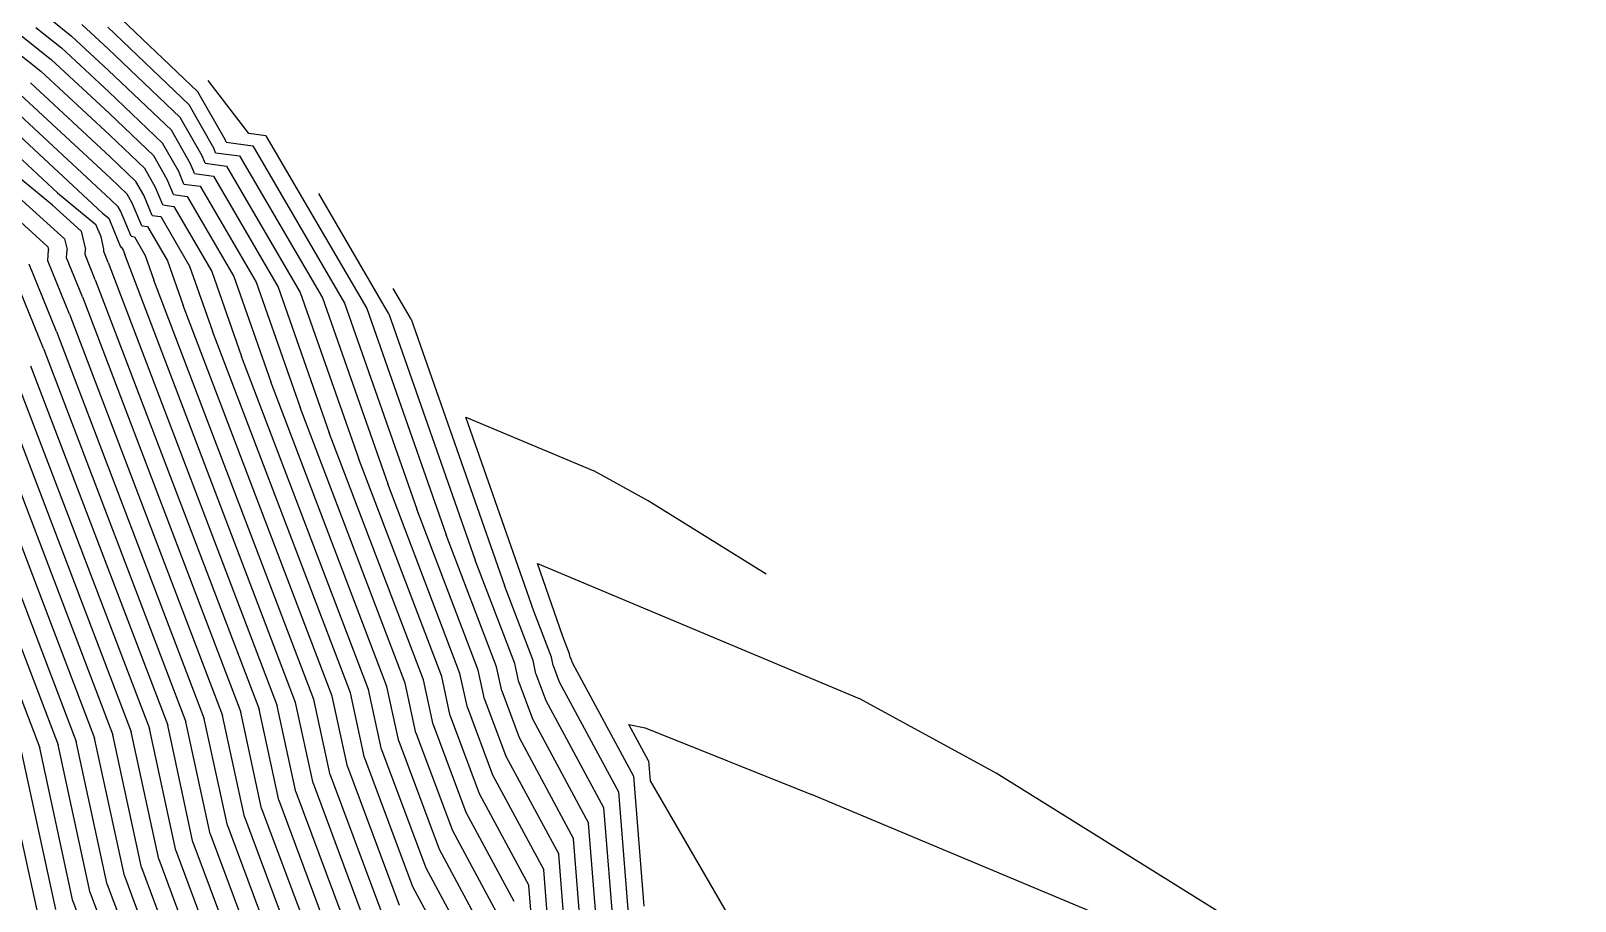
# Model space of a CAD drawing. Header units: metres. Extents: x -1120501 to 1198934, y -4928884 to 66998.
# Drawn here: x 732.5 to 888, y -702.9 to -615.3 of the extents above; entities that cross this region are included whole.
import ezdxf

# ---------------------------------------------------------------- set-up
doc = ezdxf.new("R2010")
doc.units = ezdxf.units.M
doc.layers.add('SURF2CONTOURS', color=7, linetype='Continuous', lineweight=0)

msp = doc.modelspace()

# ---------------------------------------------------------------- linework, layer by layer
at = {"color": 7, "lineweight": 0}
msp.add_circle((-684.64, 190.5), 66807.04, dxfattribs=at)
at = {"layer": 'SURF2CONTOURS', "color": 4, "linetype": 'Continuous', "lineweight": -3}
for p, q in [((740.19, -612.72, 263), (749.31, -621.41, 263)), ((732.97, -614.9, 261), (735.56, -616.96, 261)), ((737.63, -614.61, 262), (740.27, -617.06, 262)), ((729.74, -616.32, 260), (733.48, -619.3, 260)), ((735.56, -616.96, 261), (740.35, -621.41, 261)), ((740.27, -617.06, 262), (747.53, -623.98, 262)), ((733.48, -619.3, 260), (740.42, -625.76, 260)), ((731.41, -621.65, 259), (740.5, -630.1, 259)), ((740.35, -621.41, 261), (745.75, -626.56, 261)), ((752.07, -626.27, 263), (749.31, -621.41, 263)), ((739.69, -633.62, 258), (729.33, -624, 258)), ((749.73, -627.86, 262), (747.53, -623.98, 262)), ((740.42, -625.76, 260), (743.97, -629.13, 260)), ((747.38, -629.44, 261), (745.75, -626.56, 261)), ((752.16, -626.47, 263), (752.07, -626.27, 263)), ((752.16, -626.47, 263), (754.84, -626.85, 263)), ((750.03, -628.58, 262), (749.73, -627.86, 262)), ((754.84, -626.85, 263), (764.08, -642.69, 263)), ((734.66, -632.82, 257), (730.67, -629.51, 257)), ((745.04, -631.02, 260), (743.97, -629.13, 260)), ((747.9, -630.69, 261), (747.38, -629.44, 261)), ((750.03, -628.58, 262), (752.19, -628.88, 262)), ((752.19, -628.88, 262), (759.62, -641.63, 262)), ((740.5, -630.1, 259), (742.18, -631.7, 259)), ((745.78, -632.79, 260), (745.04, -631.02, 260)), ((747.9, -630.69, 261), (749.54, -630.91, 261)), ((749.54, -630.91, 261), (755.16, -640.56, 261)), ((737.55, -635.43, 257), (734.66, -632.82, 257)), ((742.69, -632.6, 259), (742.18, -631.7, 259)), ((743.65, -634.9, 259), (742.69, -632.6, 259)), ((745.78, -632.79, 260), (746.88, -632.95, 260)), ((746.88, -632.95, 260), (750.7, -639.49, 260)), ((768.54, -643.76, 264), (761.47, -631.64, 264)), ((731.43, -634.5, 256), (734.2, -637, 256)), ((739.69, -633.62, 258), (740.32, -634.14, 258)), ((740.32, -634.14, 258), (740.91, -635.54, 258)), ((737.55, -635.43, 257), (737.98, -637.27, 257)), ((740.91, -635.54, 258), (741.52, -637, 258)), ((743.65, -634.9, 259), (744.23, -634.98, 259)), ((744.23, -634.98, 259), (746.24, -638.42, 259)), ((734.19, -638.43, 256), (734.27, -637.31, 256)), ((734.2, -637, 256), (734.27, -637.31, 256)), ((737.95, -637.8, 257), (737.98, -637.27, 257)), ((741.52, -637, 258), (741.58, -637.01, 258)), ((741.58, -637.01, 258), (741.78, -637.35, 258)), ((741.78, -637.35, 258), (741.94, -637.8, 258)), ((733.76, -647.27, 255), (730.44, -639.06, 255)), ((736.37, -643.8, 256), (734.19, -638.43, 256)), ((738.97, -640.33, 257), (737.95, -637.8, 257)), ((759.14, -682.93, 258), (741.94, -637.8, 258)), ((746.24, -638.42, 259), (747.82, -642.93, 259)), ((738.97, -640.33, 257), (755.46, -683.59, 257)), ((750.7, -639.49, 260), (753.71, -648.06, 260)), ((755.16, -640.56, 261), (759.59, -653.19, 261)), ((759.62, -641.63, 262), (765.48, -658.32, 262)), ((736.37, -643.8, 256), (751.78, -684.24, 256)), ((762.82, -682.28, 259), (747.82, -642.93, 259)), ((764.08, -642.69, 263), (771.36, -663.45, 263)), ((768.54, -643.76, 264), (777.24, -668.58, 264)), ((733.76, -647.27, 255), (748.1, -684.89, 255)), ((766.5, -681.62, 260), (753.71, -648.06, 260)), ((731.15, -650.74, 254), (744.42, -685.55, 254)), ((770.18, -680.97, 261), (759.59, -653.19, 261)), ((728.55, -654.21, 253), (740.74, -686.2, 253)), ((776.28, -654.19, 265), (789.18, -659.6, 265)), ((783.13, -673.71, 265), (776.28, -654.19, 265)), ((725.94, -657.69, 252), (737.06, -686.85, 252)), ((773.86, -680.32, 262), (765.48, -658.32, 262)), ((794.66, -662.6, 265), (789.18, -659.6, 265)), ((723.34, -661.16, 251), (733.38, -687.51, 251)), ((777.54, -679.66, 263), (771.36, -663.45, 263)), ((806.54, -670, 265), (794.66, -662.6, 265)), ((781.22, -679.01, 264), (777.24, -668.58, 264)), ((784.9, -678.36, 265), (783.13, -673.71, 265)), ((781.63, -680.89, 264), (781.22, -679.01, 264)), ((785.08, -679.2, 265), (784.9, -678.36, 265)), ((785.08, -679.2, 265), (785.69, -680.84, 265)), ((771.26, -685.98, 261), (770.18, -680.97, 261)), ((774.72, -684.28, 262), (773.86, -680.32, 262)), ((778.17, -682.59, 263), (777.54, -679.66, 263)), ((781.63, -680.89, 264), (783.01, -684.59, 264)), ((785.69, -680.84, 265), (791.66, -691.94, 265)), ((764.36, -689.37, 259), (762.82, -682.28, 259)), ((767.81, -687.68, 260), (766.5, -681.62, 260)), ((778.17, -682.59, 263), (780.32, -688.34, 263)), ((753.99, -694.46, 256), (751.78, -684.24, 256)), ((757.45, -692.76, 257), (755.46, -683.59, 257)), ((760.9, -691.07, 258), (759.14, -682.93, 258)), ((774.72, -684.28, 262), (777.63, -692.09, 262)), ((747.09, -697.85, 254), (744.42, -685.55, 254)), ((750.54, -696.16, 255), (748.1, -684.89, 255)), ((783.01, -684.59, 264), (788.65, -695.08, 264)), ((794.68, -688.79, 266), (792.71, -685.13, 266)), ((792.71, -685.13, 266), (794.34, -685.47, 266)), ((794.34, -685.47, 266), (811.1, -692.19, 266)), ((740.18, -701.25, 252), (737.06, -686.85, 252)), ((743.63, -699.55, 253), (740.74, -686.2, 253)), ((771.26, -685.98, 261), (774.94, -695.84, 261)), ((733.27, -704.64, 250), (729.7, -688.16, 250)), ((736.72, -702.94, 251), (733.38, -687.51, 251)), ((767.81, -687.68, 260), (772.25, -699.59, 260)), ((780.32, -688.34, 263), (785.64, -698.22, 263)), ((794.68, -688.79, 266), (794.84, -690.81, 266)), ((764.36, -689.37, 259), (769.57, -703.34, 259)), ((760.9, -691.07, 258), (766.88, -707.09, 258)), ((791.66, -691.94, 265), (793.61, -716.09, 265)), ((794.84, -690.81, 266), (806.4, -710.68, 266)), ((757.45, -692.76, 257), (764.19, -710.84, 257)), ((777.63, -692.09, 262), (782.62, -701.37, 262)), ((842.65, -705.42, 266), (811.1, -692.19, 266)), ((753.99, -694.46, 256), (761.5, -714.59, 256)), ((792.29, -740.27, 264), (788.65, -695.08, 264)), ((750.54, -696.16, 255), (758.81, -718.34, 255)), ((774.94, -695.84, 261), (779.61, -704.51, 261)), ((747.09, -697.85, 254), (756.13, -722.09, 254)), ((789.07, -740.81, 263), (785.64, -698.22, 263)), ((743.63, -699.55, 253), (753.44, -725.84, 253)), ((772.25, -699.59, 260), (776.6, -707.66, 260)), ((740.18, -701.25, 252), (750.75, -729.59, 252)), ((785.85, -741.34, 262), (782.62, -701.37, 262)), ((736.72, -702.94, 251), (748.06, -733.34, 251))]:
    msp.add_line(p, q, dxfattribs=at)
at = {"layer": 'SURF2CONTOURS', "color": 2, "linetype": 'Continuous', "lineweight": -3}
for p, q in [((734.59, -614.19, 261.5), (736.59, -615.79, 261.5)), ((731.36, -615.61, 260.5), (734.52, -618.13, 260.5)), ((736.59, -615.79, 261.5), (740.31, -619.24, 261.5)), ((740.23, -614.89, 262.5), (748.42, -622.7, 262.5)), ((734.52, -618.13, 260.5), (740.39, -623.58, 260.5)), ((732.44, -620.48, 259.5), (740.46, -627.93, 259.5)), ((740.31, -619.24, 261.5), (746.64, -625.27, 261.5)), ((754.44, -625.59, 263.5), (750.34, -620.25, 263.5)), ((730.37, -622.82, 258.5), (740.54, -632.28, 258.5)), ((740.39, -623.58, 260.5), (744.86, -627.84, 260.5)), ((750.9, -627.06, 262.5), (748.42, -622.7, 262.5)), ((735.18, -631.56, 257.5), (728.3, -625.17, 257.5)), ((748.55, -628.65, 261.5), (746.64, -625.27, 261.5)), ((756.16, -625.83, 263.5), (754.44, -625.59, 263.5)), ((756.16, -625.83, 263.5), (766.31, -643.23, 263.5)), ((726.35, -627.63, 256.5), (735.87, -636.21, 256.5)), ((740.46, -627.93, 259.5), (743.07, -630.42, 259.5)), ((746.21, -630.23, 260.5), (744.86, -627.84, 260.5)), ((751.09, -627.53, 262.5), (750.9, -627.06, 262.5)), ((751.09, -627.53, 262.5), (753.51, -627.86, 262.5)), ((753.51, -627.86, 262.5), (761.85, -642.16, 262.5)), ((748.97, -629.63, 261.5), (748.55, -628.65, 261.5)), ((748.97, -629.63, 261.5), (750.86, -629.9, 261.5)), ((743.86, -631.81, 259.5), (743.07, -630.42, 259.5)), ((746.84, -631.74, 260.5), (746.21, -630.23, 260.5)), ((750.86, -629.9, 261.5), (757.39, -641.09, 261.5)), ((735.18, -631.56, 257.5), (739.01, -634.75, 257.5)), ((740.54, -632.28, 258.5), (741.29, -632.99, 258.5)), ((744.71, -633.85, 259.5), (743.86, -631.81, 259.5)), ((746.84, -631.74, 260.5), (748.21, -631.93, 260.5)), ((748.21, -631.93, 260.5), (752.93, -640.02, 260.5)), ((741.52, -633.39, 258.5), (741.29, -632.99, 258.5)), ((742.59, -635.95, 258.5), (741.52, -633.39, 258.5)), ((744.71, -633.85, 259.5), (745.56, -633.96, 259.5)), ((745.56, -633.96, 259.5), (748.47, -638.96, 259.5)), ((739.55, -636.01, 257.5), (739.01, -634.75, 257.5)), ((739.84, -637.25, 257.5), (739.55, -636.01, 257.5)), ((742.59, -635.95, 258.5), (742.91, -636, 258.5)), ((742.91, -636, 258.5), (744.01, -637.89, 258.5)), ((735.87, -636.21, 256.5), (736.13, -637.29, 256.5)), ((736.07, -638.11, 256.5), (736.13, -637.29, 256.5)), ((739.83, -637.48, 257.5), (739.84, -637.25, 257.5)), ((740.27, -638.59, 257.5), (739.83, -637.48, 257.5)), ((735.06, -645.53, 255.5), (732.32, -638.75, 255.5)), ((737.67, -642.06, 256.5), (736.07, -638.11, 256.5)), ((740.27, -638.59, 257.5), (757.3, -683.26, 257.5)), ((744.01, -637.89, 258.5), (744.88, -640.37, 258.5)), ((748.47, -638.96, 259.5), (750.76, -645.5, 259.5)), ((760.98, -682.61, 258.5), (744.88, -640.37, 258.5)), ((752.93, -640.02, 260.5), (756.65, -650.63, 260.5)), ((737.67, -642.06, 256.5), (753.62, -683.91, 256.5)), ((757.39, -641.09, 261.5), (762.53, -655.76, 261.5)), ((761.85, -642.16, 262.5), (768.42, -660.89, 262.5)), ((770.77, -644.3, 264.5), (768.98, -641.22, 264.5)), ((766.31, -643.23, 263.5), (774.3, -666.02, 263.5)), ((770.77, -644.3, 264.5), (780.19, -671.15, 264.5)), ((735.06, -645.53, 255.5), (749.94, -684.57, 255.5)), ((764.66, -681.95, 259.5), (750.76, -645.5, 259.5)), ((732.46, -649.01, 254.5), (746.26, -685.22, 254.5)), ((768.34, -681.3, 260.5), (756.65, -650.63, 260.5)), ((729.85, -652.48, 253.5), (742.58, -685.87, 253.5)), ((727.25, -655.95, 252.5), (738.9, -686.53, 252.5)), ((772.02, -680.64, 261.5), (762.53, -655.76, 261.5)), ((724.64, -659.42, 251.5), (735.22, -687.18, 251.5)), ((775.7, -679.99, 262.5), (768.42, -660.89, 262.5)), ((779.38, -679.34, 263.5), (774.3, -666.02, 263.5)), ((783.49, -668.91, 265.5), (815.91, -682.51, 265.5)), ((786.07, -676.28, 265.5), (783.49, -668.91, 265.5)), ((783.06, -678.68, 264.5), (780.19, -671.15, 264.5)), ((786.74, -678.03, 265.5), (786.07, -676.28, 265.5)), ((786.81, -678.35, 265.5), (786.74, -678.03, 265.5)), ((779.9, -681.74, 263.5), (779.38, -679.34, 263.5)), ((783.35, -680.04, 264.5), (783.06, -678.68, 264.5)), ((786.81, -678.35, 265.5), (787.04, -678.97, 265.5)), ((787.04, -678.97, 265.5), (793.17, -690.36, 265.5)), ((772.99, -685.13, 261.5), (772.02, -680.64, 261.5)), ((776.44, -683.44, 262.5), (775.7, -679.99, 262.5)), ((783.35, -680.04, 264.5), (784.35, -682.72, 264.5)), ((762.63, -690.22, 258.5), (760.98, -682.61, 258.5)), ((766.08, -688.52, 259.5), (764.66, -681.95, 259.5)), ((769.54, -686.83, 260.5), (768.34, -681.3, 260.5)), ((779.9, -681.74, 263.5), (781.66, -686.47, 263.5)), ((784.35, -682.72, 264.5), (790.16, -693.51, 264.5)), ((829.7, -690.06, 265.5), (815.91, -682.51, 265.5)), ((755.72, -693.61, 256.5), (753.62, -683.91, 256.5)), ((759.17, -691.92, 257.5), (757.3, -683.26, 257.5)), ((776.44, -683.44, 262.5), (778.97, -690.22, 262.5)), ((748.81, -697.01, 254.5), (746.26, -685.22, 254.5)), ((752.27, -695.31, 255.5), (749.94, -684.57, 255.5)), ((772.99, -685.13, 261.5), (776.29, -693.97, 261.5)), ((738.45, -702.09, 251.5), (735.22, -687.18, 251.5)), ((741.9, -700.4, 252.5), (738.9, -686.53, 252.5)), ((745.36, -698.7, 253.5), (742.58, -685.87, 253.5)), ((769.54, -686.83, 260.5), (773.6, -697.72, 260.5)), ((781.66, -686.47, 263.5), (787.14, -696.65, 263.5)), ((735, -703.79, 250.5), (731.54, -687.83, 250.5)), ((766.08, -688.52, 259.5), (770.91, -701.47, 259.5)), ((762.63, -690.22, 258.5), (768.22, -705.22, 258.5)), ((778.97, -690.22, 262.5), (784.13, -699.8, 262.5)), ((793.17, -690.36, 265.5), (794.23, -703.45, 265.5)), ((859.58, -708.66, 265.5), (829.7, -690.06, 265.5)), ((759.17, -691.92, 257.5), (765.53, -708.97, 257.5)), ((755.72, -693.61, 256.5), (762.85, -712.72, 256.5)), ((790.16, -693.51, 264.5), (793, -728.74, 264.5)), ((776.29, -693.97, 261.5), (781.12, -702.94, 261.5)), ((752.27, -695.31, 255.5), (760.16, -716.47, 255.5)), ((790.68, -740.54, 263.5), (787.14, -696.65, 263.5)), ((748.81, -697.01, 254.5), (757.47, -720.22, 254.5)), ((773.6, -697.72, 260.5), (778.1, -706.09, 260.5)), ((745.36, -698.7, 253.5), (754.78, -723.96, 253.5)), ((787.46, -741.08, 262.5), (784.13, -699.8, 262.5)), ((741.9, -700.4, 252.5), (752.09, -727.71, 252.5)), ((738.45, -702.09, 251.5), (749.41, -731.46, 251.5)), ((770.91, -701.47, 259.5), (775.09, -709.23, 259.5))]:
    msp.add_line(p, q, dxfattribs=at)

doc.saveas('drawing.dxf')
